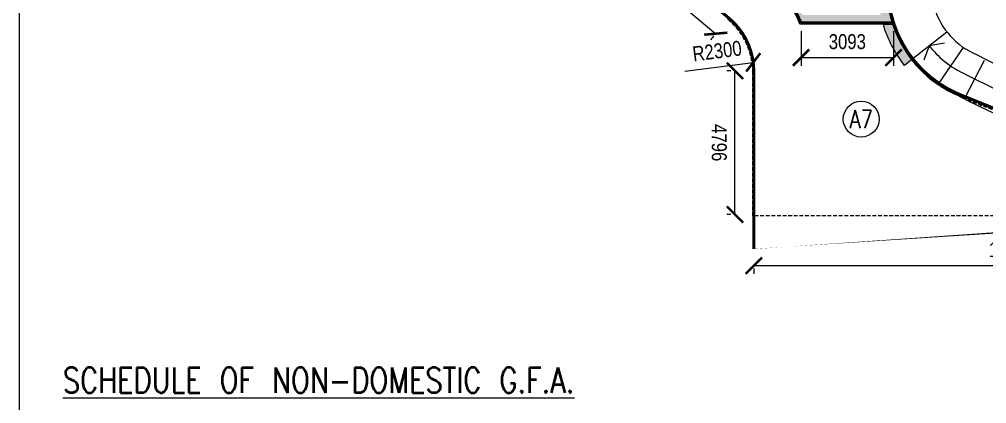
# Model space of a CAD drawing. Header units: millimetres. Extents: x 834140250 to 834644390, y 817877047 to 817987022.
# Drawn here: x 834351165 to 834383485, y 817933268 to 817946100 of the extents above; entities that cross this region are included whole.
import ezdxf
from ezdxf.enums import TextEntityAlignment as Align

# ---------------------------------------------------------------- set-up
doc = ezdxf.new("R2010")
doc.units = ezdxf.units.MM
doc.header["$LTSCALE"] = 1000
doc.header["$MEASUREMENT"] = 0
doc.linetypes.add('3B52X-MAGP-P-L000_XB$0$HIDDEN2', pattern=[0.1875, 0.125, -0.0625])
doc.layers.get('Defpoints').update_dxf_attribs({"color": 150})
for name, color, linetype in [('3B52X-MAGP-P-L000_XB$0$VPA060_Hatch', 252, 'Continuous'), ('3B52X-MAGP-P-L000_XB$0$VPA090_Building Line Above', 1, '3B52X-MAGP-P-L000_XB$0$HIDDEN2'), ('3B52X-MAGP-P-L000_XB$0$VPA220_Wall-Conc', 3, 'Continuous'), ('3B52X-MAGP-P-L000_XB$0$VPA240_Stair Ramp', 1, 'Continuous'), ('GFA', 2, 'Continuous'), ('MGD031_1', 7, 'Continuous'), ('VPA040_Text', 3, 'Continuous'), ('VPA050_Marks', 1, 'Continuous'), ('VPA240_Stair Ramp', 1, 'Continuous')]:
    doc.layers.add(name, color=color, linetype=linetype)
doc.layers.add('3B52X-MAGP-P-L000_XB$0$VPA280_Structure', color=2, linetype='Continuous', lineweight=5)
doc.layers.add('VPA280_Structure', color=2, linetype='Continuous', lineweight=5)
doc.styles.add('1_2.5mm', font='arial.ttf', dxfattribs={"width": 0.8, "height": 0.0025})
doc.styles.get("Standard").update_dxf_attribs({"font": 'txt.shx', "width": 0.8})
doc.styles.add('Style-Arial', font='arial.ttf', dxfattribs={"width": 0.8})
doc.styles.add('T1', font='simplex.shx', dxfattribs={"width": 0.8})
doc.dimstyles.get("Standard").update_dxf_attribs({"dimtxt": 0.18, "dimasz": 0.18, "dimexe": 0.18, "dimexo": 0.06249999999999999, "dimgap": 0.09, "dimtad": 0, "dimtih": 1, "dimtoh": 1, "dimdec": 4, "dimzin": 1, "dimdsep": 46, "dimtxsty": '1_2.5mm', "dimcen": 0, "dimadec": 0, "dimazin": 0, "dimtfac": 1, "dimtdec": 4, "dimtofl": 0, "dimtmove": 0, "dimatfit": 3, "dimfxl": 0, "dimtolj": 1, "dimtzin": 1, "dimarcsym": 0})

# ---------------------------------------------------------------- blocks, each defined once
blk = doc.blocks.new('_ArchTick')
at = {"color": 0, "linetype": 'ByBlock', "const_width": 0.15}
blk.add_lwpolyline([(-0.5, -0.5), (0.5, 0.5)], dxfattribs=at)
blk = doc.blocks.new('*D17')
at = {"layer": 'Defpoints', "color": 0}
for p in [(834375705.8966919, 817938051.8469284), (834392955.8966922, 817938051.8469284), (834392955.8966922, 817937876.9615964)]:
    blk.add_point(p, dxfattribs=at)
at = {"layer": 'MGD031_1', "color": 0, "lineweight": -2}
for p, q in [((834375705.8966919, 817937876.9615964), (834392955.8966922, 817937876.9615964)), ((834375705.8966919, 817937778.0466962), (834375705.8966919, 817937603.1613642)), ((834392955.8966922, 817937778.0466962), (834392955.8966922, 817937603.1613642))]:
    blk.add_line(p, q, dxfattribs=at)
at = {"layer": 'MGD031_1', "color": 0, "lineweight": -2, "xscale": 547.6004642393601, "yscale": 547.6004642393601, "zscale": 547.6004642393601, "rotation": 180}
blk.add_blockref('_ArchTick', (834375705.8966919, 817937876.9615964), dxfattribs=at)
at = {"layer": 'MGD031_1', "color": 0, "lineweight": -2, "xscale": 547.6004642393601, "yscale": 547.6004642393601, "zscale": 547.6004642393601}
blk.add_blockref('_ArchTick', (834392955.8966922, 817937876.9615964), dxfattribs=at)
at = {"layer": 'MGD031_1', "color": 0, "insert": (834384330.896692, 817938406.0483223), "char_height": 500, "attachment_point": 5, "style": 'Style-Arial'}
blk.add_mtext('17250', dxfattribs=at)
blk = doc.blocks.new('*D29')
at = {"layer": 'Defpoints', "color": 0}
for p in [(834359875.6323367, 817958072.13103), (834374549.054769, 817945759.6676801), (834374433.3289661, 817945621.751039)]:
    blk.add_point(p, dxfattribs=at)
at = {"layer": 'MGD031_1', "color": 0, "lineweight": -2}
for p, q in [((834359699.6369395, 817957862.387884), (834359583.9111505, 817957724.4712594)), ((834359759.9065474, 817957934.2144055), (834374433.328966, 817945621.7510393)), ((834374373.059372, 817945549.9245342), (834374257.333569, 817945412.0078931))]:
    blk.add_line(p, q, dxfattribs=at)
at = {"layer": 'MGD031_1', "color": 0, "lineweight": -2, "xscale": 547.6004642393601, "yscale": 547.6004642393601, "zscale": 547.6004642393601}
for p, rotation in [((834359759.9065474, 817957934.2144055), 139.9999999386835), ((834374433.328966, 817945621.7510393), 319.9999999386835)]:
    blk.add_blockref('_ArchTick', p, dxfattribs=dict(at, rotation=rotation))
at = {"layer": 'MGD031_1', "color": 0, "insert": (834366756.5273645, 817951372.6787763), "char_height": 500, "attachment_point": 5, "rotation": 319.99999993868346, "style": 'Style-Arial'}
blk.add_mtext('19155', dxfattribs=at)
blk = doc.blocks.new('*D35')
at = {"layer": 'Defpoints', "color": 0}
for p in [(834375687.0392593, 817944663.1357489), (834373405.4176285, 817944368.9926325)]:
    blk.add_point(p, dxfattribs=at)
at = {"layer": 'MGD031_1', "color": 0, "lineweight": -2}
blk.add_line((834373405.4176285, 817944368.9926326), (834375687.0392592, 817944663.1357489), dxfattribs=at)
at = {"layer": 'MGD031_1', "color": 0, "lineweight": -2, "xscale": 547.6004642393601, "yscale": 547.6004642393601, "zscale": 547.6004642393601, "rotation": 7.34596514008603}
blk.add_blockref('_ArchTick', (834375687.0392592, 817944663.1357487), dxfattribs=at)
at = {"layer": 'MGD031_1', "color": 0, "insert": (834374478.5574478, 817945040.9774038), "char_height": 500, "attachment_point": 5, "rotation": 7.345965140086044, "style": 'Style-Arial'}
blk.add_mtext('R2300', dxfattribs=at)
blk = doc.blocks.new('*D36')
at = {"layer": 'Defpoints', "color": 0}
for p in [(834375075.8595544, 817944379.6471292), (834375205.8966918, 817944379.6471292), (834375205.8966919, 817939583.6218373)]:
    blk.add_point(p, dxfattribs=at)
at = {"layer": 'MGD031_1', "color": 0, "lineweight": -2}
for p, q in [((834374932.0964596, 817944379.6471292), (834374802.0593222, 817944379.6471292)), ((834375075.8595544, 817939583.6218373), (834375075.8595544, 817944379.6471292)), ((834374932.0964597, 817939583.6218373), (834374802.0593222, 817939583.6218373))]:
    blk.add_line(p, q, dxfattribs=at)
at = {"layer": 'MGD031_1', "color": 0, "lineweight": -2, "xscale": 547.6004642393601, "yscale": 547.6004642393601, "zscale": 547.6004642393601}
for p, rotation in [((834375075.8595544, 817944379.6471292), 90), ((834375075.8595544, 817939583.6218373), 270)]:
    blk.add_blockref('_ArchTick', p, dxfattribs=dict(at, rotation=rotation))
at = {"layer": 'MGD031_1', "color": 0, "insert": (834374546.7728282, 817941981.6344835), "char_height": 500, "attachment_point": 5, "rotation": 270, "style": 'Style-Arial'}
blk.add_mtext('4796', dxfattribs=at)
blk = doc.blocks.new('*D65')
at = {"layer": 'Defpoints', "color": 0}
for p in [(834377283.205198, 817945983.621838), (834380375.8875005, 817945983.6218319), (834380375.8874981, 817944824.365814)]:
    blk.add_point(p, dxfattribs=at)
at = {"layer": 'MGD031_1', "color": 0, "lineweight": -2}
for p, q in [((834377283.2051975, 817945709.8216057), (834377283.2051952, 817944550.5655878)), ((834380375.8874999, 817945709.8215996), (834380375.8874977, 817944550.5655817)), ((834377283.2051957, 817944824.3658199), (834380375.8874981, 817944824.3658139))]:
    blk.add_line(p, q, dxfattribs=at)
at = {"layer": 'MGD031_1', "color": 0, "lineweight": -2, "xscale": 547.6004642393601, "yscale": 547.6004642393601, "zscale": 547.6004642393601}
for p, rotation in [((834377283.2051957, 817944824.3658199), 179.9999998888051), ((834380375.8874981, 817944824.3658139), 359.9999998888051)]:
    blk.add_blockref('_ArchTick', p, dxfattribs=dict(at, rotation=rotation))
at = {"layer": 'MGD031_1', "color": 0, "insert": (834378829.5463481, 817945353.623075), "char_height": 500, "attachment_point": 5, "rotation": 359.9999998888051, "style": 'Style-Arial'}
blk.add_mtext('3093', dxfattribs=at)
blk = doc.blocks.new('GFA_GF')
at = {"layer": '3B52X-MAGP-P-L000_XB$0$VPA060_Hatch'}
h = blk.add_hatch(dxfattribs=at)
h.set_pattern_fill('AR-CONC', color=253, scale=20, style=0)
h.set_pattern_definition([(49.99999999999999, (834399403.5779446, 817920156.1772425), (143.4520365201507, -12.55042699651902), [15, -165]), (355, (834399403.5779446, 817920156.1772425), (-27.7502667226, 150.4384267400024), [12, -132]), (100.4514, (834399415.5322806, 817920155.1313746), (115.7018763428043, 137.8879084121907), [12.748038, -140.2284224]), (46.18420000000002, (834399403.5779446, 817920196.1772425), (213.4482097251289, -33.10380286580362), [22.49999999999999, -247.4999999999999]), (96.6356, (834399421.3652936, 817920193.418581), (186.9325411097407, 194.8235741800883), [19.1220576, -210.3426]), (351.1842, (834399403.5779446, 817920196.1772425), (186.9323890267254, 194.8237201850649), [18, -198]), (21, (834399423.5779446, 817920186.1772425), (119.3814104236923, -80.52377813306776), [15, -165]), (326.0000000000001, (834399423.5779446, 817920186.1772425), (48.66306638431634, 145.0300090093706), [12, -132]), (71.4514, (834399433.5263911, 817920179.4669213), (168.044525716298, 64.50609934199048), [12.748038, -140.2284224]), (37.50000000000001, (834399403.5779446, 817920156.1772425), (2.431971063458134, 66.5787707662623), [0, -130.4, 0, -134, 0, -132.5]), (7.499999999999999, (834399403.5779446, 817920156.1772425), (52.61390748842972, 78.88234237647205), [0, -76.39999999999999, 0, -127.4, 0, -50.5]), (327.5, (834399358.9779447, 817920156.1772425), (106.7644872344818, -4.510974346875951), [0, -50, 0, -156, 0, -207]), (317.5, (834399338.9779447, 817920156.1772425), (116.6372338684772, 20.02099646646354), [0, -65, 0, -103.6, 0, -147])])
edge = h.paths.add_edge_path(flags=17)
edge.add_line((4669.99081492424, 6400.000000119209), (4375.864941716194, 6400.000000119209))
edge.add_line((4375.864941716194, 6400.000000119209), (4812.102622866631, 6033.953103899956))
edge.add_arc((8418.747860908508, 7644.784747481346), 3950.021323620073, 198.3688839907443, 204.066914657053, ccw=False)
edge = h.paths.add_edge_path()
edge.add_line((4812.102622866631, 6033.953103899956), (4375.864941716194, 6400.000000119209))
edge.add_line((4375.864941716194, 6400.000000119209), (4355.106813549995, 6400.000000119209))
edge.add_arc((8418.716197490692, 7644.763788342476), 4249.983307464022, 197.0308606786462, 218.098155601729)
edge.add_line((5074.171074867249, 5022.479281187057), (5306.47010576725, 5212.420541405678))
edge.add_arc((8418.747861385345, 7644.784748315811), 3950.021324394689, 204.0669146652843, 218.00898794895, ccw=False)
edge = h.paths.add_edge_path()
edge.add_line((14758.72696197033, 20234.85090553761), (15690.76899850368, 21345.61535251141))
edge.add_line((15690.76899850368, 21345.61535251141), (15920.58233129978, 21152.77907001972))
edge.add_line((15920.58233129978, 21152.77907001972), (14988.54029262066, 20042.01462078094))
edge.add_line((14988.54029262066, 20042.01462078094), (17301.99451732635, 18100.79604828358))
edge.add_line((17301.99451732635, 18100.79604828358), (18105.47902500629, 19058.35159659386))
edge.add_line((18105.47902500629, 19058.35159659386), (18335.2923579216, 18865.51531362534))
edge.add_line((18335.2923579216, 18865.51531362534), (16874.3315615654, 17124.41003656387))
edge.add_arc((19950.00000035763, 14543.61778283119), 4015.000000287576, 139.9999999877726, 179.9999999982988)
edge.add_line((15935, 14543.6177829504), (15935, 7999.999999523163))
edge.add_line((15935, 7999.999999523163), (15635, 7999.999999523163))
edge.add_line((15635, 7999.999999523163), (15635, 10999.99999952316))
edge.add_line((15635, 10999.99999952316), (15635, 11299.99999952316))
edge.add_line((15635, 11299.99999952316), (15635, 13971.4147452116))
edge.add_line((15635, 13971.4147452116), (14815.96099662781, 13971.4147452116))
edge.add_line((14815.96099662781, 13971.4147452116), (13053.97842180729, 17021.24373209476))
edge.add_arc((25735.29270875454, -4928.856331706047), 25350.00246262712, 120.0164774375186, 144.0164626531961)
edge.add_arc((8418.749066114426, 7644.785106897354), 3950.022491852898, 144.0168895969588, 198.3688838593637)
edge.add_line((4669.990908622742, 6400), (1577.308505892754, 6400.000000476837))
edge.add_arc((-2300.171882510185, 4785.405402541161), 4200.210694492894, 22.60699317670514, 49.99999998959423)
edge.add_line((399.6715105772018, 8002.953464508057), (-9595.549460887909, 16389.93964958191))
edge.add_line((-9595.549460887909, 16389.93964958191), (-9338.441015601158, 16696.35462939739))
edge.add_line((-9338.441015601158, 16696.35462939739), (-8765.843454003334, 16215.8885768652))
edge.add_line((-8765.843454003334, 16215.8885768652), (-8894.398885726929, 16062.6820756197))
edge.add_line((-8894.398885726929, 16062.6820756197), (-5387.807707905769, 13120.30660033226))
edge.add_line((-5387.807707905769, 13120.30660033226), (-5018.204831361771, 13560.78215587139))
edge.add_line((-5018.204831361771, 13560.78215587139), (-4864.995942115784, 13432.22463333607))
edge.add_line((-4864.995942115784, 13432.22463333607), (-5234.59881734848, 12991.74907898903))
edge.add_line((-5234.59881734848, 12991.74907898903), (-3549.301043510437, 11577.61633789539))
edge.add_line((-3549.301043510437, 11577.61633789539), (-3115.419398188591, 12094.69632971287))
edge.add_line((-3115.419398188591, 12094.69632971287), (-2962.210518836975, 11966.13881409168))
edge.add_line((-2962.210518836975, 11966.13881409168), (-3396.092154622078, 11449.0588157177))
edge.add_line((-3396.092154622078, 11449.0588157177), (-3281.192103862762, 11352.62340319157))
edge.add_line((-3281.192103862762, 11352.62340319157), (-3120.487859845161, 11544.14607441425))
edge.add_line((-3120.487859845161, 11544.14607441425), (-2507.652151584625, 11029.91617846489))
edge.add_line((-2507.652151584625, 11029.91617846489), (-2668.352561712265, 10838.40078175068))
edge.add_line((-2668.352561712265, 10838.40078175068), (528.2290325164795, 8156.162353157997))
edge.add_arc((-2446.506817698479, 4671.498859405518), 4581.695433269801, 26.278853227204877, 49.513768639956595, ccw=False)
edge.add_line((1661.669927000999, 6700), (4275.070816159248, 6700))
edge.add_arc((8418.750927686691, 7644.785138964653), 4250.02397940018, 144.0168745552077, 192.8442255567613, ccw=False)
edge.add_arc((25735.29270875454, -4928.856331706047), 25650.00246259042, 119.34633505658181, 144.0164626532238, ccw=False)
edge.add_line((13164.54626882076, 17429.56401216984), (14989.10889220238, 14271.4147452116))
edge.add_line((14989.10889220238, 14271.4147452116), (15635, 14271.4147452116))
edge.add_line((15635, 14271.4147452116), (15635.00000023842, 14543.6177829504))
edge.add_arc((19950.00000059605, 14543.6177829504), 4315.000000357628, 139.9999999910598, 180, ccw=False)
edge.add_line((16644.51822865009, 17317.24631953239), (17109.15823471546, 17870.98271584511))
edge.add_line((17109.15823471546, 17870.98271584511), (14565.89067590237, 20005.03756964207))
edge.add_line((14565.89067590237, 20005.03756964207), (14758.72696197033, 20234.85090553761))
at = {"layer": '3B52X-MAGP-P-L000_XB$0$VPA090_Building Line Above', "color": 253}
for p, q in [((0, 0), (0, 4796.025291442871)), ((17250.00000035763, -2.384185791015625e-07), (1.192092895507812e-07, 1.192092895507812e-07))]:
    blk.add_line(p, q, dxfattribs=at)
for centre, radius, start, end in [((-2300, 4785.536176323891), 2300, 0.2618020752852515, 50.45071369879327), ((17128.10343146324, 27622.52498221397), 25743.69478711759, 246.4449003214223, 255.7459377008707)]:
    blk.add_arc(centre, radius, start, end, dxfattribs=at)
at = {"layer": '3B52X-MAGP-P-L000_XB$0$VPA220_Wall-Conc', "color": 253}
blk.add_lwpolyline([(4669.99081492424, 6400, 0.08590651700496488), (5306.47010576725, 5212.420541405678), (5074.17094540596, 5022.479175329208, -0.0921823484676634), (4355.105546593666, 6400.000000119209), (4669.990908622742, 6400.000000119209)], format="xyb", dxfattribs=at)
at = {"layer": '3B52X-MAGP-P-L000_XB$0$VPA240_Stair Ramp', "color": 253, "ltscale": 500}
for p, q in [((6488.345643877983, 6136.10357940197), (5306.47010576725, 5212.420541405678)), ((6196.672733306885, 4379.048649430275), (7039.165921807289, 5617.368732094765)), ((7086.625596165657, 3926.172820329666), (7740.449620246887, 5199.341167092323))]:
    blk.add_line(p, q, dxfattribs=at)
blk.add_lwpolyline([(6407.738693594933, 5760.484550356865), (5897.335448861122, 5674.266735434532), (5710.921227097511, 5191.364343523979)], dxfattribs=at)
for centre, radius, start, end in [((8418.696554541588, 7644.774907827377), 2449.968125376571, 146.2059513511118, 247.3534116738646), ((8418.728419661522, 7644.77498281002), 3200, 218.009052941448, 230.5514515510736), ((8419.217268109322, 7645.297157526016), 3950.706712214128, 218.0106541916442, 246.4407433618118), ((8418.728419661522, 7644.77498281002), 3200, 230.5514515510736, 246.4449093120477), ((28370.95616900921, 46414.56666755676), 46045.17418717315, 243.0046101302873, 257.8220383379641), ((26829.12543618679, 42758.56125664711), 42839.82766759311, 242.6386560750963, 258.836711908345)]:
    blk.add_arc(centre, radius, start, end, dxfattribs=at)
at = {"layer": '3B52X-MAGP-P-L000_XB$0$VPA280_Structure', "color": 253, "ltscale": 500}
for points in [[(13053.97844266891, 17021.24375867844, 0.1051041700442784), (5222.429465651512, 9965.608024597168, 0.2417037481233859), (4669.990886569023, 6400.000060558319)], [(13066.48466861248, 16999.59671926498, 0.1051041700445045), (5242.659111618996, 9950.919205188751, 0.2417037481220533), (4693.717069029808, 6407.878402233124, 0.2417037481220533)]]:
    blk.add_lwpolyline(points, format="xyb", dxfattribs=at)
blk.add_arc((8513.381497502327, 7695.326412439346), 4030.801250856289, 198.6267910890071, 217.7526443407296, dxfattribs=at)
at = {"layer": 'VPA240_Stair Ramp', "color": 253, "ltscale": 500}
for centre, radius, start, end in [((8419.217268109322, 7645.297157526016), 3950.706712214128, 218.0106541916442, 246.4407433618118), ((28475.36070621014, 46793.94008219242), 47930.76894142095, 243.1605083702526, 257.85472998563)]:
    blk.add_arc(centre, radius, start, end, dxfattribs=at)
at = {"layer": 'VPA280_Structure', "color": 253, "ltscale": 500}
for points in [[(15635, 11275.00001096725), (15635, 13971.4147452116), (14815.96099662781, 13971.4147452116), (13053.97842180729, 17021.24373209476, 0.1051041700439045), (5222.429473161697, 9965.607966542244, 0.2417037481215147), (4669.990908622742, 6400), (1577.308505892754, 6400.000000476837, 0.1200969921654342), (399.6715105772018, 8002.953464508057), (-9595.551913499832, 16389.94170737267), (403.191312789917, 7999.999999523163)], [(4669.993205547333, 6400, 0.08590814969449927), (5306.470111370087, 5212.420539498329), (5074.173781752586, 5022.475828766823, -0.0921832549267494), (4355.107868552208, 6399.996556162834, -1.352185076413249)]]:
    blk.add_lwpolyline(points, format="xyb", dxfattribs=at)

msp = doc.modelspace()

# ---------------------------------------------------------------- linework, layer by layer
at = {"layer": 'GFA', "color": 2, "ltscale": 500, "const_width": 100}
for points in [[(834392955.8966857, 817939583.6218318), (834375705.8966855, 817939583.6218315), (834375705.8966854, 817944379.6471235, 0.2225131270474237), (834374870.4485352, 817946142.6898569), (834360197.0261393, 817958455.1532497), (834360406.0153788, 817958704.0477886), (834360559.1409838, 817958575.5601499), (834374330.8655232, 817974988.0623484), (834374177.6566348, 817975116.6198702), (834374386.5626091, 817975365.5843126), (834375152.6070514, 817974722.7967035), (834362184.3670275, 817959267.8500668), (834376109.0879983, 817947583.6218315, -0.1198183027574668), (834377283.2051914, 817945983.6218325)], [(834377283.2033318, 817945983.6218321), (834377283.2033318, 817945983.6218321), (834380375.8875004, 817945983.6218319, 0.2179744258419495), (834382546.3713661, 817943607.3647273), (834382546.3713661, 817943607.3647273, 0.04060207165883351), (834386495.3358064, 817942255.0114481, 0.4890994716173511)]]:
    msp.add_lwpolyline(points, format="xyb", dxfattribs=at)
msp.add_lwpolyline([(834391746.5040495, 817964029.735838), (834391995.4550728, 817963820.8411242), (834390934.8341508, 817962556.885727), (834392237.1310722, 817961464.1288618), (834390694.4407979, 817959625.6221834), (834392028.4685612, 817958506.2510474), (834391835.6322769, 817958276.4377149, 0.03148603296817183), (834388945.4852668, 817956883.2945541), (834389020.5624104, 817956753.342957, 0.1098314318232776), (834380841.9682465, 817949425.4279957, 0.2316071241180572), (834380375.8876004, 817945983.6218377), (834377283.2051979, 817945983.6218379, 0.1200969921390057), (834376105.5682024, 817947586.5753022), (834375176.4807875, 817948366.1722096), (834384124.0912542, 817959029.5062917), (834384621.9215633, 817959622.80946), (834386069.2166289, 817961347.6292815), (834387550.142275, 817963112.5277404), (834374558.0285184, 817974014.2055988), (834375152.6070579, 817974722.7967094), (834389906.6225741, 817962342.6966639, 0.4142239837492456), (834390364.4912428, 817962382.7631891), (834391746.5040497, 817964029.735838)], format="xyb", close=True, dxfattribs=at)
at = {"layer": 'VPA040_Text', "ltscale": 500}
msp.add_circle((834379295.2155182, 817942769.9474977), 600, dxfattribs=at)
at = {"layer": 'VPA050_Marks', "ltscale": 500}
msp.add_lwpolyline([(834351165.4216101, 817987021.7207087), (834490298.8342135, 817987021.7207087), (834490298.8342135, 817877046.9287931), (834351165.4216101, 817877046.9287931)], close=True, dxfattribs=at)

# ---------------------------------------------------------------- block references
at = {"layer": 'MGD031_1'}
msp.add_blockref('GFA_GF', (834375670.3240271, 817939541.227986), dxfattribs=at)

# ---------------------------------------------------------------- texts
at = {"layer": 'VPA040_Text', "ltscale": 500, "style": 'T1', "width": 0.8}
msp.add_text('A7', height=600, dxfattribs=at).set_placement((834379295.2155182, 817942769.9474977), align=Align.MIDDLE_CENTER)
at = {"layer": 'VPA040_Text', "ltscale": 500, "width": 0.8}
msp.add_text('%%USCHEDULE OF NON-DOMESTIC G.F.A.', height=840, dxfattribs=at).set_placement((834352619.1809335, 817933629.3128562))

# ---------------------------------------------------------------- dimensions: what is measured, and where the dimension line sits
at = {"layer": 'MGD031_1'}
for base, p1, p2, angle, picture, middle in [((834374433.3289661, 817945621.751039), (834359875.6323367, 817958072.1310301), (834374549.054769, 817945759.6676803), 139.9999999386761, '*D29', (834366756.5273645, 817951372.6787763)), ((834375075.8595544, 817944379.6471292), (834375205.8966919, 817939583.6218373), (834375205.8966918, 817944379.6471292), 90, '*D36', (834374546.7728282, 817941981.6344835))]:
    dim = msp.add_linear_dim(base=base, p1=p1, p2=p2, angle=angle, dimstyle='Standard', override={"dimscale": 50, "dimtxt": 10, "dimasz": 10.9520092847872, "dimexe": 5.476004642393601, "dimexo": 5.476004642393601, "dimgap": 5.476004642393601, "dimtad": 1, "dimtih": 0, "dimtoh": 0, "dimdec": 0, "dimzin": 11, "dimtxsty": 'Style-Arial', "dimblk": 'ArchTick', "dimadec": 4, "dimazin": 3, "dimtdec": 0, "dimatfit": 1, "dimfrac": 2, "dimtolj": 0, "dimtzin": 11}, dxfattribs=at)
    dim.commit()
    dim.dimension.update_dxf_attribs({"geometry": picture, "text_midpoint": middle})
dim = msp.add_aligned_dim(p1=(834377283.2051979, 817945983.6218379), p2=(834380375.8875004, 817945983.6218318), distance=-1159.2560178041458, dimstyle='Standard', override={"dimscale": 50, "dimtxt": 10, "dimasz": 10.9520092847872, "dimexe": 5.476004642393601, "dimexo": 5.476004642393601, "dimgap": 5.476004642393601, "dimtad": 1, "dimtih": 0, "dimtoh": 0, "dimdec": 0, "dimzin": 11, "dimtxsty": 'Style-Arial', "dimblk": 'ArchTick', "dimadec": 4, "dimazin": 3, "dimtdec": 0, "dimatfit": 1, "dimfrac": 2, "dimtolj": 0, "dimtzin": 11}, dxfattribs=at)
dim.commit()
dim.dimension.update_dxf_attribs({"geometry": '*D65', "text_midpoint": (834378829.5463481, 817945353.6230752)})
dim = msp.add_radius_dim(center=(834373405.4176285, 817944368.9926325), mpoint=(834375687.0392593, 817944663.1357489), dimstyle='Standard', override={"dimscale": 50, "dimtxt": 10, "dimasz": 10.9520092847872, "dimexe": 5.476004642393601, "dimexo": 5.476004642393601, "dimgap": 5.476004642393601, "dimtad": 1, "dimtih": 0, "dimtoh": 0, "dimdec": 0, "dimrnd": 5, "dimzin": 11, "dimtxsty": 'Style-Arial', "dimblk": 'ArchTick', "dimadec": 4, "dimazin": 3, "dimtdec": 0, "dimatfit": 1, "dimfrac": 2, "dimtolj": 0, "dimtzin": 11}, dxfattribs=at)
dim.commit()
dim.dimension.update_dxf_attribs({"geometry": '*D35', "text_midpoint": (834374478.5574478, 817945040.9774038)})
dim = msp.add_linear_dim(base=(834392955.8966922, 817937876.9615964), p1=(834375705.8966919, 817938051.8469284), p2=(834392955.8966922, 817938051.8469284), dimstyle='Standard', override={"dimscale": 50, "dimtxt": 10, "dimasz": 10.9520092847872, "dimexe": 5.476004642393601, "dimexo": 5.476004642393601, "dimgap": 5.476004642393601, "dimtad": 1, "dimtih": 0, "dimtoh": 0, "dimdec": 0, "dimzin": 11, "dimtxsty": 'Style-Arial', "dimblk": 'ArchTick', "dimadec": 4, "dimazin": 3, "dimtdec": 0, "dimatfit": 1, "dimfrac": 2, "dimtolj": 0, "dimtzin": 11}, dxfattribs=at)
dim.commit()
dim.dimension.update_dxf_attribs({"geometry": '*D17', "text_midpoint": (834384330.896692, 817938406.0483223)})

doc.saveas('drawing.dxf')
